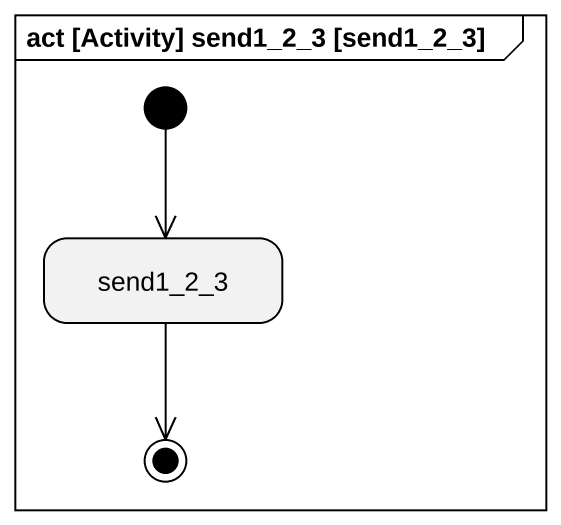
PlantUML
@startuml
mainframe act [Activity] send1_2_3 [send1_2_3]
hide empty description
state send1_2_3
[*] --> send1_2_3
send1_2_3 --> [*]
@enduml
